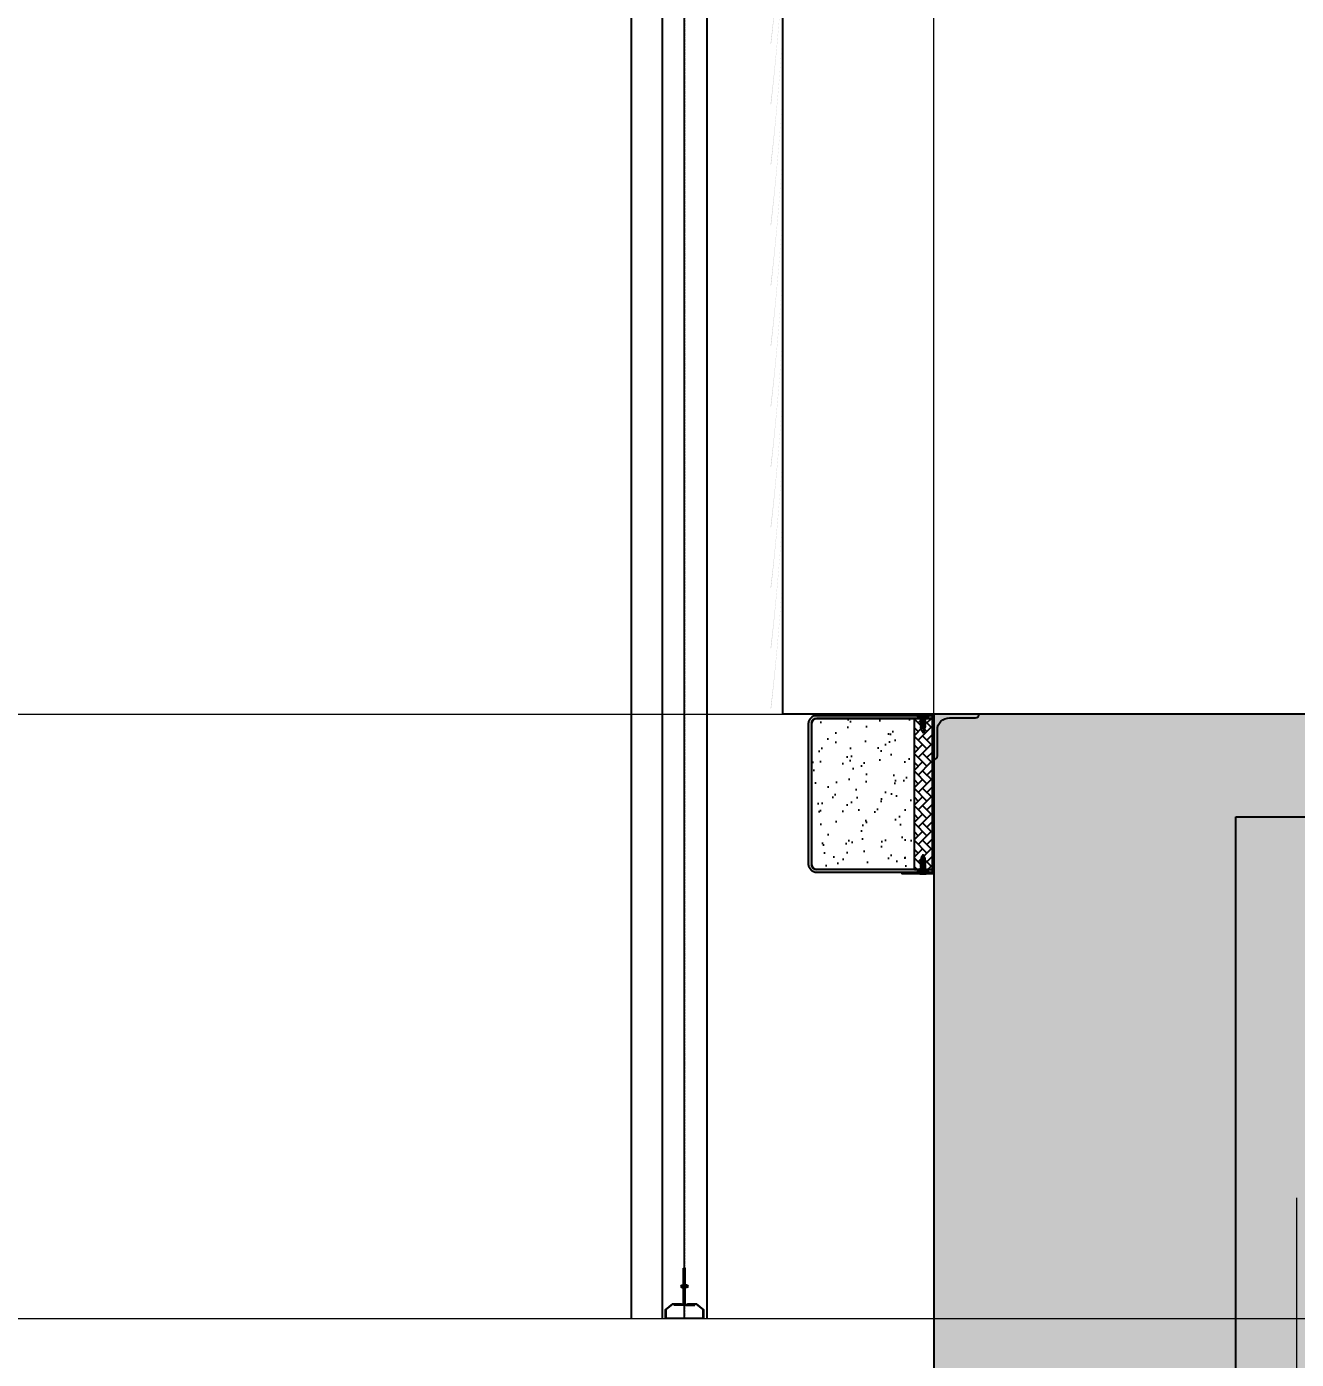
# Model space of a CAD drawing. Header units: millimetres. Extents: x 0 to 420000, y 0 to 297000.
# Drawn here: x 229511 to 231613, y 33383 to 35587 of the extents above; entities that cross this region are included whole.
import ezdxf
from ezdxf.enums import TextEntityAlignment as Align

# ---------------------------------------------------------------- set-up
doc = ezdxf.new("R2010")
doc.units = ezdxf.units.MM
doc.linetypes.add('CEN', pattern=[62, 60, -1, 0, -1])
doc.linetypes.add('CENTER', pattern=[2, 1.25, -0.25, 0.25, -0.25])
for name, color, linetype, lineweight in [('A-AXIS-LINE', 1, 'CEN', 15), ('A-ELEV-LIN2', 7, 'Continuous', 25), ('A-ELEV-LIN3', 8, 'Continuous', 18), ('A-WAXM-PANL', 6, 'Continuous', 20), ('A-XXXX-FIN2', 6, 'Continuous', 20), ('DJ', 7, 'Continuous', 5)]:
    doc.layers.add(name, color=color, linetype=linetype, lineweight=lineweight)
for name, color, linetype in [('A-CONC-SOLD', 253, 'CEN'), ('BOLT', 8, 'Continuous'), ('CEN', 1, 'CEN'), ('col', 1, 'Continuous'), ('dim', 7, 'Continuous'), ('dockseal', 50, 'Continuous'), ('SECTION$0$AA-WAXS-FRAM', 4, 'Continuous')]:
    doc.layers.add(name, color=color, linetype=linetype)
doc.layers.add('A-XXXX-NPLT', color=144, linetype='Continuous', lineweight=15, plot=False)
doc.styles.add('맑은고딕', font='')
doc.styles.get('맑은고딕').set_extended_font_data('Malgun Gothic')

# ---------------------------------------------------------------- blocks, each defined once
blk = doc.blocks.new('axis(211208)')
at = {"layer": 'A-AXIS-LINE', "ltscale": 1000}
for p, q in [((4631788.1, -431118.7), (4955413.1, -431118.7)), ((4631788.1, -432118.7), (4955413.1, -432118.7))]:
    blk.add_line(p, q, dxfattribs=at)
blk = doc.blocks.new('PG12')
at = {"layer": 'A-CONC-SOLD'}
h = blk.add_hatch(color=256, dxfattribs=at)
h.dxf.hatch_style = 1
h.paths.add_polyline_path([(275, 2280), (475, 2280), (475, 1300), (275, 1300)], flags=17)
h.paths.add_polyline_path([(275, 1300), (475, 1300), (475, 0), (-375, 0), (-375, 630), (-225, 630), (-225, 1150), (5, 1150), (45, 250), (225, 250), (275, 350)])
h.paths.add_polyline_path([(-225, 2450), (475, 2450), (475, 2280), (275, 2280), (275, 1300), (275, 350), (225, 250), (45, 250), (5, 1150), (-225, 1150)])
at = {"color": 2, "ltscale": 2}
for points in [[(275, 2280), (475, 2280), (475, 1300), (275, 1300)], [(-225, 1150), (-225, 630), (-375, 630), (-375, 0), (475, 0), (475, 1300), (275, 1300), (275, 350), (225, 250), (45, 250), (5, 1150)]]:
    blk.add_lwpolyline(points, close=True, dxfattribs=at)
at = {"layer": 'A-ELEV-LIN2'}
blk.add_lwpolyline([(475, 2450), (-225, 2450), (-225, 1150)], dxfattribs=at)
at = {"layer": 'A-XXXX-NPLT'}
blk.add_lwpolyline([(475, 0), (-375, 0), (-375, 630), (-225, 630), (-225, 2450), (475, 2450)], close=True, dxfattribs=at)
at = {"layer": 'A-XXXX-NPLT', "style": '맑은고딕'}
blk.add_text('PG12(750X2450)', height=50, dxfattribs=at).set_placement((0, 69.9), align=Align.MIDDLE)
blk = doc.blocks.new('오버헤드도어(저온3)(211208)')
at = {"ltscale": 0.002}
blk.add_hatch(color=0, dxfattribs=at).paths.add_polyline_path([(-202, -248.7, 0.414214), (-193.7, -257), (-2, -257), (-2, -262), (-193.7, -262, -0.414214), (-207, -248.7), (-207, -15.3, -0.414214), (-193.7, -2), (-2, -2), (-2, -7), (-193.7, -7, 0.414214), (-202, -15.3)])
h = blk.add_hatch(dxfattribs=at)
h.set_pattern_fill('AR-SAND', color=256, angle=-90, style=0)
h.set_pattern_definition([(307.5, (-21185005.37, 50973192.176), (48.941323733, 1.600031296), [0, -38.608, 0, -43.18, 0, -41.275]), (277.5, (-21185005.37, 50973192.176), (71.68251006, -44.95232831), [0, -20.828, 0, -34.798, 0, -13.335]), (237.5, (-21185005.37, 50973223.42), (0.143718468, -79.099237024), [0, -12.7, 0, -45.72, 0, -59.69]), (227.5, (-21185005.37, 50973223.42), (22.292932326, -76.35564525), [0, -6.35, 0, -29.972, 0, -34.29])])
h.paths.add_polyline_path([(-193.7, -7, 0.414214), (-202, -15.3), (-202, -248.7, 0.414214), (-193.7, -257), (-32, -257), (-32, -7)])
h = blk.add_hatch(dxfattribs=at)
h.set_pattern_fill('AR-HBONE', color=256, scale=0.1, angle=-90, style=0)
h.set_pattern_definition([(315, (51152624.012, 21404952.153), (14.3684097937, -4e-15), [30.48, -10.16]), (45, (51152631.196, 21404944.969), (14.3684097937, -4e-15), [30.48, -10.16])])
h.paths.add_polyline_path([(-2, -257), (-32, -257), (-32, -7), (-2, -7)])
at = {"layer": 'col'}
for points in [[(-250, 1329.8, -0.013757), (-270, 1108.9), (-269.2, 1108.7, 0.012852)], [(-250, 1229.8, -0.013757), (-270, 1008.9), (-269.2, 1008.7, 0.012852)], [(-250, 1129.8, -0.013757), (-270, 908.9), (-269.2, 908.7, 0.012852)], [(-250, 1029.8, -0.013757), (-270, 808.9), (-269.2, 808.7, 0.012852)], [(-250, 929.8, -0.013757), (-270, 708.9), (-269.2, 708.7, 0.012852)], [(-250, 829.8, -0.013757), (-270, 608.9), (-269.2, 608.7, 0.012852)], [(-250, 729.8, -0.013757), (-270, 508.9), (-269.2, 508.7, 0.012852)], [(-250, 629.8, -0.013757), (-270, 408.9), (-269.2, 408.7, 0.012852)], [(-250, 529.8, -0.013757), (-270, 308.9), (-269.2, 308.7, 0.012852)], [(-250, 429.8, -0.013757), (-270, 208.9), (-269.2, 208.7, 0.012852)], [(-250, 329.8, -0.013757), (-270, 108.9), (-269.2, 108.7, 0.012852)], [(-250, 229.8, -0.013757), (-270, 8.9), (-269.2, 8.7, 0.012852)]]:
    blk.add_hatch(color=256, dxfattribs=at).paths.add_polyline_path(points)
at = {"ltscale": 0.002}
blk.add_line((-250, 0), (-250, 2730), dxfattribs=at)
blk.add_line((0, 0), (-250, 0))
at = {"color": 0, "ltscale": 0.002}
for p, q in [((-2, -2), (-2, -7)), ((-2, -2, -37.9), (-2, -7, -37.9)), ((-2, -2, 0), (-2, -7, 0)), ((-2, -257), (-2, -262))]:
    blk.add_line(p, q, dxfattribs=at)
at = {"ltscale": 0.002}
blk.add_lwpolyline([(-52, -2), (-52, 0), (0, 0), (0, -264), (-52, -264), (-52, -262), (-2, -262), (-2, -2)], close=True, dxfattribs=at)
at = {"color": 2}
blk.add_lwpolyline([(-32, -257), (-2, -257), (-2, -7), (-32, -7)], dxfattribs=at)
at = {"layer": 'A-WAXM-PANL'}
blk.add_lwpolyline([(600, 9200), (600, 2600), (700, 2600), (700, 9200)], dxfattribs=at)
at = {"layer": 'BOLT', "color": 10}
for p, q in [((-21.8, -6.2), (-15.9, -3.8)), ((-21.8, -8), (-13.5, -4.6)), ((-21.8, -8), (-13.5, -4.6)), ((-21.8, -9.9), (-13.5, -6.4)), ((-21.8, -9.9), (-13.5, -6.4)), ((-21.8, -11.7), (-13.5, -8.3)), ((-21.8, -11.7), (-13.5, -8.3)), ((-21.8, -13.5), (-13.5, -10.1)), ((-21.8, -13.5), (-13.5, -10.1)), ((-21.8, -15.4), (-13.5, -11.9)), ((-21.8, -15.4), (-13.5, -11.9)), ((-21.8, -17.2), (-13.5, -13.8)), ((-21.8, -17.2), (-13.5, -13.8)), ((-21.8, -19), (-13.5, -15.6)), ((-21.8, -19), (-13.5, -15.6)), ((-21.8, -20.9), (-13.5, -17.4)), ((-21.8, -20.9), (-13.5, -17.4)), ((-21.8, -22.7), (-13.5, -19.3)), ((-21.8, -22.7), (-13.5, -19.3)), ((-16.6, -22.4), (-13.5, -21.1)), ((-16.6, -22.4), (-13.5, -21.1)), ((-21.8, -241.3), (-13.5, -244.7)), ((-21.8, -241.3), (-13.5, -244.7)), ((-16.6, -241.6), (-13.5, -242.9)), ((-16.6, -241.6), (-13.5, -242.9)), ((-21.8, -243.1), (-13.5, -246.6)), ((-21.8, -243.1), (-13.5, -246.6)), ((-21.8, -245), (-13.5, -248.4)), ((-21.8, -245), (-13.5, -248.4)), ((-21.8, -246.8), (-13.5, -250.2)), ((-21.8, -246.8), (-13.5, -250.2)), ((-21.8, -248.6), (-13.5, -252.1)), ((-21.8, -248.6), (-13.5, -252.1)), ((-21.8, -250.5), (-13.5, -253.9)), ((-21.8, -250.5), (-13.5, -253.9)), ((-21.8, -252.3), (-13.5, -255.7)), ((-21.8, -252.3), (-13.5, -255.7)), ((-21.8, -254.1), (-13.5, -257.6)), ((-21.8, -254.1), (-13.5, -257.6)), ((-21.8, -256), (-13.5, -259.4)), ((-21.8, -256), (-13.5, -259.4)), ((-21.8, -257.8), (-15.9, -260.2))]:
    blk.add_line(p, q, dxfattribs=at)
at = {"layer": 'BOLT'}
for p, q in [((-20.8, -5.4), (-20.8, -3.8)), ((-20.8, -7.2), (-20.8, -6.2)), ((-20.8, -9.1), (-20.8, -8)), ((-20.8, -10.9), (-20.8, -9.9)), ((-20.8, -12.7), (-20.8, -11.7)), ((-20.8, -14.6), (-20.8, -13.5)), ((-20.8, -16.4), (-20.8, -15.4)), ((-20.8, -18.2), (-20.8, -17.2)), ((-20.8, -20.1), (-20.8, -19)), ((-20.8, -21.9), (-20.8, -20.9)), ((-14.5, -4.6), (-14.5, -3.8)), ((-14.5, -6.4), (-14.5, -5.4)), ((-14.5, -8.3), (-14.5, -7.3)), ((-14.5, -10.1), (-14.5, -9.1)), ((-14.5, -11.9), (-14.5, -10.9)), ((-14.5, -13.8), (-14.5, -12.8)), ((-14.5, -15.6), (-14.5, -14.6)), ((-14.5, -17.4), (-14.5, -16.4)), ((-14.5, -19.3), (-14.5, -18.3)), ((-14.5, -21.1), (-14.5, -20.1)), ((-14.5, -26.2), (-14.5, -21.9)), ((-20.8, -26.2), (-20.8, -22.7)), ((-20.8, -237.8), (-20.8, -241.3)), ((-20.8, -242.1), (-20.8, -243.1)), ((-14.5, -237.8), (-14.5, -242.1)), ((-22.9, -264), (-12.4, -264)), ((-20.8, -243.9), (-20.8, -245)), ((-20.8, -245.8), (-20.8, -246.8)), ((-20.8, -247.6), (-20.8, -248.6)), ((-20.8, -249.4), (-20.8, -250.5)), ((-20.8, -251.3), (-20.8, -252.3)), ((-20.8, -253.1), (-20.8, -254.1)), ((-20.8, -254.9), (-20.8, -256)), ((-20.8, -256.8), (-20.8, -257.8)), ((-20.8, -258.6), (-20.8, -260.2)), ((-14.5, -242.9), (-14.5, -243.9)), ((-14.5, -244.7), (-14.5, -245.7)), ((-14.5, -246.6), (-14.5, -247.6)), ((-14.5, -248.4), (-14.5, -249.4)), ((-14.5, -250.2), (-14.5, -251.2)), ((-14.5, -252.1), (-14.5, -253.1)), ((-14.5, -253.9), (-14.5, -254.9)), ((-14.5, -255.7), (-14.5, -256.7)), ((-14.5, -257.6), (-14.5, -258.6)), ((-14.5, -259.4), (-14.5, -260.2))]:
    blk.add_line(p, q, dxfattribs=at)
for points in [[(-13.4, 0), (-22, 0), (-26.7, -3), (-8.7, -3)], [(-8.7, -3), (-26.7, -3), (-26.7, -3.8), (-8.7, -3.8)], [(-13.5, -4.6), (-14.5, -5.4), (-20.8, -8), (-21.8, -8), (-20.8, -7.2), (-14.5, -4.6)], [(-13.5, -6.4), (-14.5, -7.3), (-20.8, -9.9), (-21.8, -9.9), (-20.8, -9.1), (-14.5, -6.4)], [(-13.5, -8.3), (-14.5, -9.1), (-20.8, -11.7), (-21.8, -11.7), (-20.8, -10.9), (-14.5, -8.3)], [(-13.5, -10.1), (-14.5, -10.9), (-20.8, -13.5), (-21.8, -13.5), (-20.8, -12.7), (-14.5, -10.1)], [(-13.5, -11.9), (-14.5, -12.8), (-20.8, -15.4), (-21.8, -15.4), (-20.8, -14.6), (-14.5, -11.9)], [(-13.5, -13.8), (-14.5, -14.6), (-20.8, -17.2), (-21.8, -17.2), (-20.8, -16.4), (-14.5, -13.8)], [(-13.5, -15.6), (-14.5, -16.4), (-20.8, -19), (-21.8, -19), (-20.8, -18.2), (-14.5, -15.6)], [(-13.5, -17.4), (-14.5, -18.3), (-20.8, -20.9), (-21.8, -20.9), (-20.8, -20.1), (-14.5, -17.4)], [(-13.5, -19.3), (-14.5, -20.1), (-20.8, -22.7), (-21.8, -22.7), (-20.8, -21.9), (-14.5, -19.3)], [(-13.5, -21.1), (-14.5, -21.9), (-15.6, -22.4), (-16.6, -22.4), (-15.6, -21.5), (-14.5, -21.1)], [(-13.5, -244.7), (-14.5, -243.9), (-20.8, -241.3), (-21.8, -241.3), (-20.8, -242.1), (-14.5, -244.7)], [(-13.5, -242.9), (-14.5, -242.1), (-15.6, -241.6), (-16.6, -241.6), (-15.6, -242.5), (-14.5, -242.9)], [(-8.7, -261), (-26.7, -261), (-26.7, -260.2), (-8.7, -260.2)], [(-13.4, -264), (-22, -264), (-26.7, -261), (-8.7, -261)], [(-13.5, -246.6), (-14.5, -245.7), (-20.8, -243.1), (-21.8, -243.1), (-20.8, -243.9), (-14.5, -246.6)], [(-13.5, -248.4), (-14.5, -247.6), (-20.8, -245), (-21.8, -245), (-20.8, -245.8), (-14.5, -248.4)], [(-13.5, -250.2), (-14.5, -249.4), (-20.8, -246.8), (-21.8, -246.8), (-20.8, -247.6), (-14.5, -250.2)], [(-13.5, -252.1), (-14.5, -251.2), (-20.8, -248.6), (-21.8, -248.6), (-20.8, -249.4), (-14.5, -252.1)], [(-13.5, -253.9), (-14.5, -253.1), (-20.8, -250.5), (-21.8, -250.5), (-20.8, -251.3), (-14.5, -253.9)], [(-13.5, -255.7), (-14.5, -254.9), (-20.8, -252.3), (-21.8, -252.3), (-20.8, -253.1), (-14.5, -255.7)], [(-13.5, -257.6), (-14.5, -256.7), (-20.8, -254.1), (-21.8, -254.1), (-20.8, -254.9), (-14.5, -257.6)], [(-13.5, -259.4), (-14.5, -258.6), (-20.8, -256), (-21.8, -256), (-20.8, -256.8), (-14.5, -259.4)]]:
    blk.add_lwpolyline(points, close=True, dxfattribs=at)
for points in [[(-15.1, -3.8), (-20.8, -6.2), (-21.8, -6.2), (-20.8, -5.4), (-17, -3.8)], [(-20.8, -6.6), (-21.8, -6.2), (-20.8, -7)], [(-20.8, -8.4), (-21.8, -8), (-20.8, -8.8)], [(-20.8, -8.4), (-21.8, -8), (-20.8, -8.8)], [(-20.8, -10.3), (-21.8, -9.9), (-20.8, -10.7)], [(-20.8, -10.3), (-21.8, -9.9), (-20.8, -10.7)], [(-20.8, -12.1), (-21.8, -11.7), (-20.8, -12.5)], [(-20.8, -12.1), (-21.8, -11.7), (-20.8, -12.5)], [(-20.8, -13.9), (-21.8, -13.5), (-20.8, -14.3)], [(-20.8, -13.9), (-21.8, -13.5), (-20.8, -14.3)], [(-20.8, -15.8), (-21.8, -15.4), (-20.8, -16.2)], [(-20.8, -15.8), (-21.8, -15.4), (-20.8, -16.2)], [(-20.8, -17.6), (-21.8, -17.2), (-20.8, -18)], [(-20.8, -17.6), (-21.8, -17.2), (-20.8, -18)], [(-20.8, -19.4), (-21.8, -19), (-20.8, -19.8)], [(-20.8, -19.4), (-21.8, -19), (-20.8, -19.8)], [(-20.8, -21.3), (-21.8, -20.9), (-20.8, -21.7)], [(-20.8, -21.3), (-21.8, -20.9), (-20.8, -21.7)], [(-14.5, -4.2), (-13.5, -4.6), (-14.5, -3.8)], [(-14.5, -6), (-13.5, -6.4), (-14.5, -5.6)], [(-14.5, -7.9), (-13.5, -8.3), (-14.5, -7.5)], [(-14.5, -9.7), (-13.5, -10.1), (-14.5, -9.3)], [(-14.5, -11.5), (-13.5, -11.9), (-14.5, -11.1)], [(-14.5, -13.4), (-13.5, -13.8), (-14.5, -13)], [(-14.5, -15.2), (-13.5, -15.6), (-14.5, -14.8)], [(-14.5, -17), (-13.5, -17.4), (-14.5, -16.6)], [(-14.5, -18.9), (-13.5, -19.3), (-14.5, -18.5)], [(-14.5, -20.7), (-13.5, -21.1), (-14.5, -20.3)], [(-20.8, -23.1), (-21.8, -22.7), (-20.8, -23.5)], [(-20.8, -23.1), (-21.8, -22.7), (-20.8, -23.5)], [(-20.8, -24.1), (-16.6, -22.3), (-14.5, -23.5), (-17, -26), (-17.7, -31)], [(-14.5, -26.2), (-17.7, -31), (-20.8, -26.2)], [(-20.8, -240.9), (-21.8, -241.3), (-20.8, -240.5)], [(-20.8, -240.9), (-21.8, -241.3), (-20.8, -240.5)], [(-20.8, -242.7), (-21.8, -243.1), (-20.8, -242.3)], [(-20.8, -242.7), (-21.8, -243.1), (-20.8, -242.3)], [(-20.8, -239.9), (-16.6, -241.7), (-14.5, -240.5), (-17, -238), (-17.7, -233)], [(-14.5, -237.8), (-17.7, -233), (-20.8, -237.8)], [(-20.8, -244.6), (-21.8, -245), (-20.8, -244.2)], [(-20.8, -244.6), (-21.8, -245), (-20.8, -244.2)], [(-20.8, -246.4), (-21.8, -246.8), (-20.8, -246)], [(-20.8, -246.4), (-21.8, -246.8), (-20.8, -246)], [(-20.8, -248.2), (-21.8, -248.6), (-20.8, -247.8)], [(-20.8, -248.2), (-21.8, -248.6), (-20.8, -247.8)], [(-20.8, -250.1), (-21.8, -250.5), (-20.8, -249.7)], [(-20.8, -250.1), (-21.8, -250.5), (-20.8, -249.7)], [(-20.8, -251.9), (-21.8, -252.3), (-20.8, -251.5)], [(-20.8, -251.9), (-21.8, -252.3), (-20.8, -251.5)], [(-20.8, -253.7), (-21.8, -254.1), (-20.8, -253.3)], [(-20.8, -253.7), (-21.8, -254.1), (-20.8, -253.3)], [(-20.8, -255.6), (-21.8, -256), (-20.8, -255.2)], [(-20.8, -255.6), (-21.8, -256), (-20.8, -255.2)], [(-20.8, -257.4), (-21.8, -257.8), (-20.8, -257)], [(-15.1, -260.2), (-20.8, -257.8), (-21.8, -257.8), (-20.8, -258.6), (-17, -260.2)], [(-14.5, -243.3), (-13.5, -242.9), (-14.5, -243.7)], [(-14.5, -245.1), (-13.5, -244.7), (-14.5, -245.5)], [(-14.5, -247), (-13.5, -246.6), (-14.5, -247.4)], [(-14.5, -248.8), (-13.5, -248.4), (-14.5, -249.2)], [(-14.5, -250.6), (-13.5, -250.2), (-14.5, -251)], [(-14.5, -252.5), (-13.5, -252.1), (-14.5, -252.9)], [(-14.5, -254.3), (-13.5, -253.9), (-14.5, -254.7)], [(-14.5, -256.1), (-13.5, -255.7), (-14.5, -256.5)], [(-14.5, -258), (-13.5, -257.6), (-14.5, -258.4)], [(-14.5, -259.8), (-13.5, -259.4), (-14.5, -260.2)]]:
    blk.add_lwpolyline(points, dxfattribs=at)
at = {"layer": 'dim', "lineweight": 0, "ltscale": 0.5}
blk.add_line((0, 0), (0, 2730), dxfattribs=at)
at = {"layer": 'dockseal'}
for p, q in [((-202, -248.7), (-202, -15.3)), ((-2, -7), (-193.7, -7)), ((-32, -257), (-32, -7)), ((-2, -257), (-193.7, -257))]:
    blk.add_line(p, q, dxfattribs=at)
at = {"layer": 'dockseal', "color": 0}
for points in [[(-2, -262), (-193.7, -262, -0.414214), (-207, -248.7), (-207, -15.3, -0.414214), (-193.7, -2), (-2, -2)], [(-2, -257), (-193.7, -257, -0.414214), (-202, -248.7), (-202, -15.3, -0.414214), (-193.7, -7), (-2, -7)]]:
    blk.add_lwpolyline(points, format="xyb", dxfattribs=at)
at = {"layer": 'dockseal'}
for centre, start, end in [((-193.7, -15.3), 90, 180), ((-193.7, -248.7), 180, 270)]:
    blk.add_arc(centre, 8.33, start, end, dxfattribs=at)
at = {"layer": 'SECTION$0$AA-WAXS-FRAM'}
blk.add_lwpolyline([(75, 0), (0, 0), (0, -75), (0, -75, 0.414214), (6, -69), (6, -26, -0.414214), (26, -6), (69, -6, 0.414214), (75, 0)], format="xyb", close=True, dxfattribs=at)
blk.add_lwpolyline([(75, 0), (0, 0), (0, -75), (0, -75, 0.414214), (6, -69), (6, -26, -0.414214), (26, -6), (69, -6, 0.414214), (75, 0)], format="xyb", close=True, dxfattribs=at)
blk = doc.blocks.new('지하2층')
at = {"layer": 'A-XXXX-FIN2'}
blk.add_line((4759323.8, -392118.7), (4801323.8, -392118.7), dxfattribs=at)
for name, p in [('PG12', (4801548.8, -393568.7)), ('오버헤드도어(저온3)(211208)', (4801323.8, -401118.7))]:
    blk.add_blockref(name, p)
blk = doc.blocks.new('냉동층(220321)')
at = {"layer": 'A-ELEV-LIN2'}
blk.add_line((4800823.8, -412118.7), (4800823.8, -407868.7), dxfattribs=at)
at = {"layer": 'A-ELEV-LIN3'}
for p, q in [((4800873.8, -407745.7), (4800873.8, -412118.7)), ((4800875, -407745.4), (4800875, -412118.7)), ((4800947.6, -407745.4), (4800947.6, -412118.7)), ((4800948.8, -407745.7), (4800948.8, -412118.7))]:
    blk.add_line(p, q, dxfattribs=at)
at = {"layer": 'CEN', "color": 1, "linetype": 'CENTER'}
blk.add_line((4800911.3, -412118.7), (4800911.3, -407718.7), dxfattribs=at)
at = {"layer": 'DJ', "color": 4}
for p, q in [((4800910.9, -412117.2), (4800910.9, -407718.7)), ((4800911.6, -412117.2), (4800911.6, -407718.7)), ((4800911.6, -412117.2), (4800910.9, -412117.2))]:
    blk.add_line(p, q, dxfattribs=at)
at = {"layer": 'DJ', "color": 1, "linetype": 'Continuous'}
for p, q in [((4800906.6, -412063.4), (4800906.6, -412067.1)), ((4800906.8, -412063.2), (4800906.7, -412063.2)), ((4800906.8, -412063.2), (4800906.8, -412067.2)), ((4800907.1, -412063.1), (4800907, -412063.1)), ((4800907.3, -412063), (4800907.1, -412063.2)), ((4800907.2, -412063), (4800907.1, -412063.1)), ((4800907.1, -412063), (4800907.1, -412063)), ((4800907.1, -412063), (4800909.3, -412063)), ((4800907.1, -412067.5), (4800907.1, -412063)), ((4800907.2, -412063.1), (4800907.1, -412063.3)), ((4800907.2, -412063.2), (4800907.1, -412063.4)), ((4800907.1, -412063.4), (4800907.1, -412063.4)), ((4800907.1, -412063.5), (4800907.1, -412063.5)), ((4800907.1, -412063.6), (4800907.1, -412063.6)), ((4800907.1, -412063.7), (4800907.1, -412063.7)), ((4800907.1, -412063.8), (4800907.1, -412063.8)), ((4800907.1, -412064.4), (4800907.1, -412064.4)), ((4800907.1, -412064.5), (4800907.1, -412064.6)), ((4800907.1, -412064.5), (4800907.1, -412064.5)), ((4800907.1, -412064.6), (4800907.1, -412064.6)), ((4800907.1, -412064.7), (4800907.1, -412064.8)), ((4800907.1, -412064.7), (4800907.1, -412064.7)), ((4800907.1, -412064.8), (4800907.1, -412064.9)), ((4800907.2, -412064.9), (4800907.1, -412065)), ((4800907.2, -412064.9), (4800907.1, -412064.9)), ((4800907.2, -412065), (4800907.1, -412065.2)), ((4800907.2, -412065), (4800907.1, -412065.1)), ((4800907.3, -412065.1), (4800907.1, -412065.3)), ((4800907.2, -412065.1), (4800907.1, -412065.3)), ((4800907.3, -412065.2), (4800907.1, -412065.4)), ((4800907.3, -412065.3), (4800907.1, -412065.5)), ((4800907.2, -412065.5), (4800907.1, -412065.6)), ((4800907.2, -412065.6), (4800907.1, -412065.7)), ((4800909.1, -412065.2), (4800907.3, -412065.2)), ((4800909.3, -412063), (4800909.1, -412063.1)), ((4800909.2, -412063), (4800909.1, -412063.1)), ((4800909.1, -412063), (4800909.1, -412063)), ((4800909.3, -412064.9), (4800909.1, -412065.1)), ((4800909.3, -412065), (4800909.1, -412065.2)), ((4800909.3, -412065.1), (4800909.1, -412065.3)), ((4800909.3, -412065.2), (4800909.1, -412065.3)), ((4800909.3, -412063), (4800909.2, -412063.2)), ((4800909.3, -412063.1), (4800909.2, -412063.2)), ((4800909.3, -412063.2), (4800909.2, -412063.3)), ((4800909.3, -412063.3), (4800909.2, -412063.4)), ((4800909.3, -412063.3), (4800909.2, -412063.3)), ((4800909.3, -412064.8), (4800909.2, -412065)), ((4800909.3, -412064.8), (4800909.2, -412064.9)), ((4800909.3, -412065.2), (4800909.2, -412065.4)), ((4800909.3, -412065.3), (4800909.2, -412065.5)), ((4800909.3, -412065.4), (4800909.2, -412065.5)), ((4800909.3, -412065.5), (4800909.2, -412065.6)), ((4800909.3, -412065.6), (4800909.2, -412065.6)), ((4800909.3, -412067.5), (4800909.3, -412063)), ((4800909.3, -412063.4), (4800909.3, -412063.5)), ((4800909.3, -412063.5), (4800909.3, -412063.5)), ((4800909.3, -412063.6), (4800909.3, -412063.6)), ((4800909.3, -412063.7), (4800909.3, -412063.7)), ((4800909.3, -412063.7), (4800909.3, -412063.7)), ((4800909.3, -412064.4), (4800909.3, -412064.5)), ((4800909.3, -412064.5), (4800909.3, -412064.5)), ((4800909.3, -412064.6), (4800909.3, -412064.6)), ((4800909.3, -412064.7), (4800909.3, -412064.7)), ((4800909.3, -412065.6), (4800909.3, -412065.7)), ((4800913.2, -412063), (4800913.4, -412063.2)), ((4800913.2, -412063), (4800913.4, -412063.1)), ((4800913.2, -412067.5), (4800913.2, -412063)), ((4800915.5, -412063), (4800913.2, -412063)), ((4800913.2, -412063.1), (4800913.3, -412063.2)), ((4800913.2, -412063.2), (4800913.3, -412063.3)), ((4800913.2, -412063.3), (4800913.3, -412063.4)), ((4800913.2, -412063.3), (4800913.3, -412063.3)), ((4800913.2, -412063.4), (4800913.3, -412063.5)), ((4800913.2, -412063.5), (4800913.2, -412063.5)), ((4800913.2, -412063.6), (4800913.2, -412063.6)), ((4800913.2, -412063.7), (4800913.2, -412063.7)), ((4800913.2, -412063.7), (4800913.2, -412063.7)), ((4800913.2, -412064.4), (4800913.2, -412064.5)), ((4800913.2, -412064.5), (4800913.2, -412064.5)), ((4800913.2, -412064.6), (4800913.2, -412064.6)), ((4800913.2, -412064.7), (4800913.3, -412064.7)), ((4800913.2, -412064.8), (4800913.3, -412065)), ((4800913.2, -412064.8), (4800913.3, -412064.9)), ((4800913.2, -412064.9), (4800913.4, -412065.1)), ((4800913.2, -412065), (4800913.4, -412065.2)), ((4800913.2, -412065.1), (4800913.4, -412065.3)), ((4800913.2, -412065.2), (4800913.4, -412065.4)), ((4800913.2, -412065.2), (4800913.4, -412065.3)), ((4800913.2, -412065.3), (4800913.3, -412065.5)), ((4800913.2, -412065.4), (4800913.3, -412065.5)), ((4800913.2, -412065.5), (4800913.3, -412065.6)), ((4800913.2, -412065.6), (4800913.3, -412065.7)), ((4800913.2, -412065.6), (4800913.3, -412065.6)), ((4800913.3, -412063), (4800913.4, -412063.1)), ((4800913.4, -412063), (4800913.4, -412063)), ((4800913.5, -412065.2), (4800915.2, -412065.2)), ((4800915.2, -412063), (4800915.5, -412063.2)), ((4800915.2, -412065.2), (4800915.5, -412065.4)), ((4800915.3, -412063), (4800915.5, -412063.1)), ((4800915.3, -412063.1), (4800915.5, -412063.3)), ((4800915.3, -412063.2), (4800915.5, -412063.4)), ((4800915.3, -412064.9), (4800915.5, -412065)), ((4800915.3, -412065), (4800915.5, -412065.2)), ((4800915.3, -412065), (4800915.5, -412065.1)), ((4800915.3, -412065.1), (4800915.5, -412065.3)), ((4800915.3, -412065.1), (4800915.5, -412065.3)), ((4800915.3, -412065.3), (4800915.5, -412065.5)), ((4800915.3, -412065.5), (4800915.5, -412065.6)), ((4800915.4, -412063), (4800915.5, -412063)), ((4800915.4, -412063.4), (4800915.5, -412063.4)), ((4800915.4, -412063.5), (4800915.5, -412063.5)), ((4800915.4, -412063.6), (4800915.5, -412063.6)), ((4800915.4, -412063.7), (4800915.5, -412063.7)), ((4800915.4, -412064.5), (4800915.5, -412064.6)), ((4800915.4, -412064.6), (4800915.5, -412064.6)), ((4800915.4, -412064.7), (4800915.5, -412064.8)), ((4800915.4, -412064.7), (4800915.5, -412064.7)), ((4800915.4, -412064.8), (4800915.5, -412064.9)), ((4800915.4, -412064.9), (4800915.5, -412064.9)), ((4800915.4, -412065.6), (4800915.5, -412065.7)), ((4800915.5, -412067.5), (4800915.5, -412063)), ((4800915.5, -412063.1), (4800915.6, -412063.1)), ((4800915.5, -412063.8), (4800915.5, -412063.8)), ((4800915.5, -412064.4), (4800915.5, -412064.4)), ((4800915.5, -412064.5), (4800915.5, -412064.5)), ((4800915.7, -412063.2), (4800915.8, -412063.2)), ((4800915.7, -412063.2), (4800915.7, -412067.2)), ((4800915.9, -412063.4), (4800915.9, -412067.1)), ((4800906.8, -412067.2), (4800906.7, -412067.2)), ((4800907.1, -412067.3), (4800907, -412067.3)), ((4800907.1, -412065.7), (4800907.1, -412065.7)), ((4800907.1, -412065.8), (4800907.1, -412065.8)), ((4800907.1, -412065.9), (4800907.1, -412065.9)), ((4800907.1, -412066), (4800907.1, -412066)), ((4800907.1, -412066.7), (4800907.1, -412066.7)), ((4800907.1, -412066.8), (4800907.1, -412066.9)), ((4800907.1, -412066.8), (4800907.1, -412066.8)), ((4800907.1, -412066.9), (4800907.1, -412066.9)), ((4800907.1, -412067), (4800907.1, -412067.1)), ((4800907.1, -412067), (4800907.1, -412067)), ((4800907.1, -412067.1), (4800907.1, -412067.2)), ((4800907.2, -412067.2), (4800907.1, -412067.3)), ((4800907.2, -412067.2), (4800907.1, -412067.3)), ((4800907.2, -412067.3), (4800907.1, -412067.5)), ((4800907.2, -412067.3), (4800907.1, -412067.4)), ((4800907.1, -412067.5), (4800909.3, -412067.5)), ((4800907.3, -412067.4), (4800907.2, -412067.5)), ((4800907.3, -412067.4), (4800907.2, -412067.5)), ((4800909.3, -412067.2), (4800909.1, -412067.5)), ((4800909.3, -412067.2), (4800909.1, -412067.3)), ((4800909.3, -412067), (4800909.2, -412067.1)), ((4800909.3, -412067.1), (4800909.2, -412067.2)), ((4800909.3, -412067.3), (4800909.2, -412067.5)), ((4800909.3, -412067.4), (4800909.2, -412067.5)), ((4800909.3, -412065.7), (4800909.3, -412065.8)), ((4800909.3, -412065.8), (4800909.3, -412065.8)), ((4800909.3, -412065.9), (4800909.3, -412065.9)), ((4800909.3, -412066), (4800909.3, -412066)), ((4800909.3, -412066.7), (4800909.3, -412066.7)), ((4800909.3, -412066.8), (4800909.3, -412066.9)), ((4800909.3, -412066.8), (4800909.3, -412066.8)), ((4800909.3, -412066.9), (4800909.3, -412067)), ((4800913.2, -412065.7), (4800913.3, -412065.8)), ((4800913.2, -412065.8), (4800913.2, -412065.8)), ((4800913.2, -412065.9), (4800913.2, -412065.9)), ((4800913.2, -412066), (4800913.2, -412066)), ((4800913.2, -412066.7), (4800913.2, -412066.7)), ((4800913.2, -412066.8), (4800913.2, -412066.9)), ((4800913.2, -412066.8), (4800913.2, -412066.8)), ((4800913.2, -412066.9), (4800913.3, -412067)), ((4800913.2, -412067), (4800913.3, -412067.1)), ((4800913.2, -412067.1), (4800913.3, -412067.2)), ((4800913.2, -412067.2), (4800913.4, -412067.5)), ((4800913.2, -412067.2), (4800913.4, -412067.3)), ((4800913.2, -412067.3), (4800913.4, -412067.5)), ((4800913.2, -412067.4), (4800913.3, -412067.5)), ((4800915.5, -412067.5), (4800913.2, -412067.5)), ((4800915.2, -412067.4), (4800915.3, -412067.5)), ((4800915.3, -412067.2), (4800915.5, -412067.3)), ((4800915.3, -412067.3), (4800915.4, -412067.5)), ((4800915.3, -412067.3), (4800915.5, -412067.4)), ((4800915.3, -412067.4), (4800915.4, -412067.5)), ((4800915.4, -412065.7), (4800915.5, -412065.7)), ((4800915.4, -412065.8), (4800915.5, -412065.8)), ((4800915.4, -412065.9), (4800915.5, -412065.9)), ((4800915.4, -412066.8), (4800915.5, -412066.9)), ((4800915.4, -412066.8), (4800915.5, -412066.8)), ((4800915.4, -412066.9), (4800915.5, -412066.9)), ((4800915.4, -412067), (4800915.5, -412067.1)), ((4800915.4, -412067), (4800915.5, -412067)), ((4800915.4, -412067.1), (4800915.5, -412067.2)), ((4800915.4, -412067.2), (4800915.5, -412067.3)), ((4800915.5, -412066), (4800915.5, -412066)), ((4800915.5, -412066.7), (4800915.5, -412066.7)), ((4800915.5, -412067.3), (4800915.6, -412067.3)), ((4800915.7, -412067.2), (4800915.8, -412067.2))]:
    blk.add_line(p, q, dxfattribs=at)
at = {"layer": 'DJ', "color": 5}
for points in [[(4800910.9, -412035.2), (4800910.9, -412096.8), (4800894.3, -412096.8), (4800894.3, -412095.2), (4800909.3, -412095.2), (4800909.3, -412035.2)], [(4800911.6, -412035.2), (4800911.6, -412096.8), (4800928.2, -412096.8), (4800928.2, -412095.2), (4800913.2, -412095.2), (4800913.2, -412035.2)]]:
    blk.add_lwpolyline(points, close=True, dxfattribs=at)
at = {"layer": 'DJ', "color": 6, "lineweight": 9}
blk.add_lwpolyline([(4800916.3, -412095.2), (4800916.3, -412093.7), (4800931.3, -412093.7), (4800943.3, -412103.7), (4800943.3, -412118.7), (4800879.3, -412118.7), (4800879.3, -412103.7), (4800891.3, -412093.7), (4800906.3, -412093.7), (4800906.3, -412095.2), (4800891.8, -412095.2), (4800880.8, -412104.4), (4800880.8, -412117.2), (4800941.8, -412117.2), (4800941.8, -412104.4), (4800930.7, -412095.2)], close=True, dxfattribs=at)
at = {"layer": 'DJ', "color": 1, "linetype": 'Continuous'}
for centre, radius, start, end in [((4800906.6, -412065.2), 1.8, 90, 270), ((4800906.7, -412063.4), 0.135, 90, 180), ((4800907, -412063.2), 0.135, 90, 180), ((4800909.1, -412063.9), 2.02, 151.2403, 184.281), ((4800909.1, -412064.2), 2.02, 175.719, 208.7597), ((4800909.1, -412066.2), 2.02, 151.2403, 184.281), ((4800907.3, -412063.9), 2.02, 355.719, 28.7597), ((4800907.3, -412064.2), 2.02, 331.2403, 4.281), ((4800907.3, -412066.2), 2.02, 355.719, 28.7597), ((4800915.2, -412063.9), 2.02, 151.2403, 184.281), ((4800915.2, -412064.2), 2.02, 175.719, 208.7597), ((4800915.2, -412066.2), 2.02, 151.2403, 184.281), ((4800913.4, -412063.9), 2.02, 355.719, 28.7597), ((4800913.4, -412064.2), 2.02, 331.2403, 4.281), ((4800913.4, -412066.2), 2.02, 355.719, 28.7597), ((4800915.6, -412063.2), 0.135, 0, 90), ((4800915.8, -412063.4), 0.135, 0, 90), ((4800915.9, -412065.2), 1.8, 270, 90), ((4800906.7, -412067.1), 0.135, 180, 270), ((4800907, -412067.2), 0.135, 180, 270), ((4800909.1, -412066.5), 2.02, 175.719, 208.7597), ((4800907.3, -412066.5), 2.02, 331.2403, 4.281), ((4800915.2, -412066.5), 2.02, 175.719, 208.7597), ((4800913.4, -412066.5), 2.02, 331.2403, 4.281), ((4800915.6, -412067.2), 0.135, 270, 0), ((4800915.8, -412067.1), 0.135, 270, 0)]:
    blk.add_arc(centre, radius, start, end, dxfattribs=at)
blk.add_blockref('오버헤드도어(저온3)(211208)', (4801323.8, -411118.7))

msp = doc.modelspace()

# ---------------------------------------------------------------- block references
for name, p in [('냉동층(220321)', (-4570311.3, 445568.7)), ('지하2층', (-4570311.3, 425568.7))]:
    msp.add_blockref(name, p)
at = {"layer": 'A-AXIS-LINE'}
msp.add_blockref('axis(211208)', (-4581588.1, 465568.7), dxfattribs=at)

doc.saveas('drawing.dxf')
